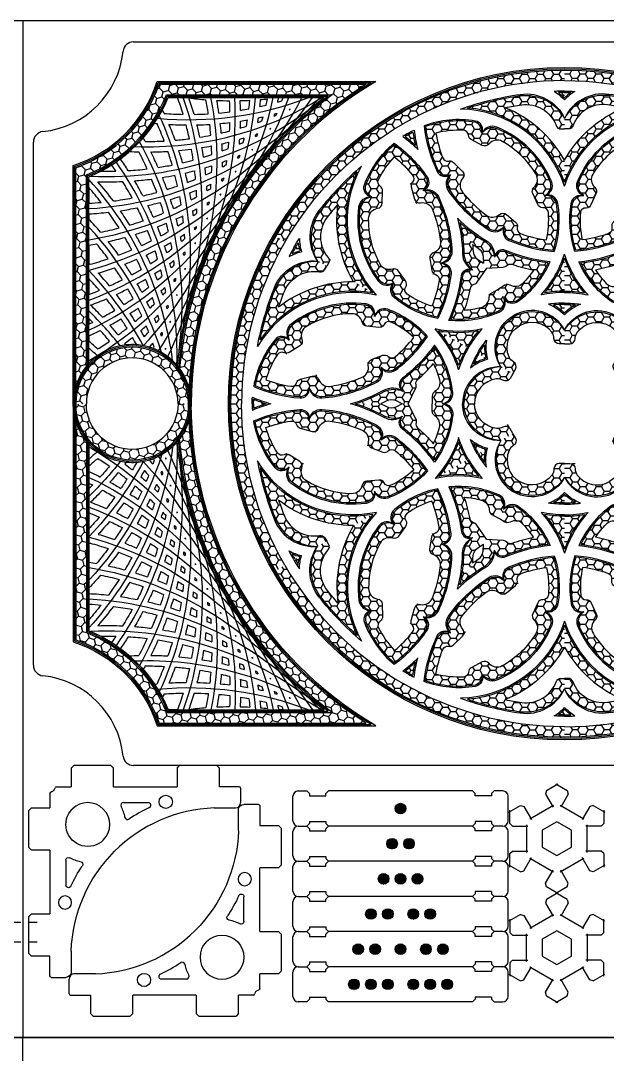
# Model space of a CAD drawing. Header units: inches. Extents: x -248 to 125, y -31 to 166.
# Drawn here: x 101.05 to 107.98, y 43.48 to 55.68 of the extents above; entities that cross this region are included whole.
import ezdxf

# ---------------------------------------------------------------- set-up
doc = ezdxf.new("R2010")
doc.units = ezdxf.units.IN
doc.header["$MEASUREMENT"] = 0
doc.linetypes.add('ACAD_ISO04W100', pattern=[30, 24, -3, 0, -3])
doc.layers.get('Defpoints').update_dxf_attribs({"color": 30})
doc.layers.add('CUT', color=1, linetype='Continuous')
doc.layers.add('ETCH', color=5, linetype='Continuous')
pattern_1 = [(0, (7.61312, -24.82188), (0.09375, 0.05412659), [0.0625, -0.125]), (120, (7.61312, -24.82188), (-0.09375, 0.05412659), [0.0625, -0.125]), (60, (7.61312, -24.82188), (2e-17, 0.10825318), [-0.125, 0.0625])]

# ---------------------------------------------------------------- blocks, each defined once
blk = doc.blocks.new('RoseWindow_Segment2')
h = blk.add_hatch()
h.set_pattern_fill('HONEY', color=256, scale=0.5)
h.paths.add_polyline_path([(0, 3.938, 0.131652), (-1.969, 3.41), (-1.906, 3.302, -0.131652), (0, 3.813)])
h = blk.add_hatch()
h.set_pattern_fill('HONEY', color=5, scale=0.5)
h.set_pattern_definition(pattern_1)
h.paths.add_polyline_path([(0, 3.672, 0.004997), (-0.073, 3.671, -0.037815), (0, 3.608)])
h = blk.add_hatch()
h.set_pattern_fill('HONEY', color=256, scale=0.5)
h.paths.add_polyline_path([(-0.7, 3.493, -0.013776), (-0.506, 3.526, -0.388017), (-0.088, 3.242), (0, 3.242), (0, 3.367, 0.304021), (-0.522, 3.635, 0.043611), (-1.144, 3.489, -0.294741), (0, 2.614), (0, 2.875, 0.166909)])
h = blk.add_hatch()
h.set_pattern_fill('HONEY', color=256, scale=0.5)
h.paths.add_polyline_path([(-1.057, 3.321, 0.127072), (-1.641, 3.27, 0.082841), (-1.49, 2.748, 0.384462), (-1.345, 2.704, 0.310786), (-1.36, 2.522, 0.10182), (-0.879, 2.061, 0.331316), (-0.71, 2.09, 0.361786), (-0.651, 1.942, 0.081475), (-0.132, 1.813, 0.118788), (-0.095, 2.361, 0.356111), (-0.229, 2.458, 0.356111), (-0.166, 2.611, 0.200367), (-0.805, 3.249, 0.326433), (-0.975, 3.191, 0.387869)])
h.paths.add_polyline_path([(-1.14, 3.138), (-0.919, 3.02), (-0.906, 3.044, -0.41857), (-0.735, 3.095, -0.132946), (-0.337, 2.708, -0.445822), (-0.392, 2.531), (-0.398, 2.528), (-0.294, 2.301), (-0.28, 2.307, -0.519094), (-0.191, 2.256, -0.076736), (-0.213, 1.932, -0.051117), (-0.519, 2.007, -0.521796), (-0.546, 2.106), (-0.541, 2.112), (-0.733, 2.272), (-0.755, 2.246, -0.398993), (-0.926, 2.226, -0.06358), (-1.206, 2.498, -0.381687), (-1.197, 2.665), (-1.163, 2.699), (-1.34, 2.876, -0.511364), (-1.438, 2.901, -0.04923), (-1.519, 3.193, -0.077516), (-1.193, 3.226, -0.527973)], flags=16)
h = blk.add_hatch()
h.set_pattern_fill('HONEY', color=256, scale=0.5)
h.paths.add_polyline_path([(-1.79, 3.205, 0.011181), (-1.836, 3.18), (-1.761, 3.05, -0.021815)])
h = blk.add_hatch()
h.set_pattern_fill('HONEY', color=256, scale=0.5)
h.set_pattern_definition(pattern_1)
h.paths.add_polyline_path([(-0.703, 1.794, 0.403243), (-0.827, 1.73, 0.213172), (-0.935, 1.912, -0.052235), (-1.235, 2.139), (-1.085, 1.879, 0.010007), (-1.02, 1.836, -0.240281), (-0.962, 1.739), (-0.957, 1.657), (-0.923, 1.599), (-0.695, 1.614, -0.375257), (-0.619, 1.645, 0.034304), (-0.365, 1.577, -0.047832), (-0.493, 1.42, -0.412719), (-0.669, 1.418), (-0.781, 1.353), (-0.719, 1.245, 0.356111), (-0.555, 1.221, 0.123734), (-0.192, 1.662, -0.073431)])
h = blk.add_hatch()
h.set_pattern_fill('HONEY', color=256, scale=0.5)
h.paths.add_polyline_path([(0, 1.716, -0.089688), (-0.236, 1.307, -0.044754), (0, 1.328)])
h = blk.add_hatch()
h.set_pattern_fill('HONEY', color=256, scale=0.5)
h.paths.add_polyline_path([(0, 1.172, 0.028067), (-0.131, 1.165, -0.072161), (0, 1.072)])
h = blk.add_hatch()
h.set_pattern_fill('HONEY', color=256, scale=0.5)
h.paths.add_polyline_path([(-0.594, 1.028), (-0.531, 0.92, -0.378352), (-0.15, 0.843, -0.163322), (-0.125, 0.768), (-0.125, 0.706), (0, 0.706), (0, 0.868, 0.39948)])
for points in [[(0, 3.688, 0.008295), (-0.122, 3.685, -0.063398), (0, 3.586)], [(0, 3.672, 0.004997), (-0.073, 3.671, -0.037815), (0, 3.608, -0.037815)], [(0, 2.565, 0.321279), (-1.227, 3.477, -0.049192), (-0.524, 3.65, -0.330437), (0, 3.367)], [(0, 2.614, 0.294741), (-1.144, 3.489, -0.043611), (-0.522, 3.635, -0.304021), (0, 3.367)], [(-0.975, 3.191, 0.485345), (-1.054, 3.336, 0.129731), (-1.658, 3.28, 0.084713), (-1.504, 2.741, 0.482815), (-1.345, 2.704)], [(-0.975, 3.191, 0.387869), (-1.057, 3.321, 0.127072), (-1.641, 3.27, 0.082841), (-1.49, 2.748, 0.384462), (-1.345, 2.704, 0.482815)], [(-1.844, 3.193, -0.015837), (-1.777, 3.229, 0.03242), (-1.733, 3.001)], [(-1.836, 3.18, -0.011181), (-1.79, 3.205, 0.021815), (-1.761, 3.05, 0.021815)], [(-0.229, 2.458, 0.44711), (-0.152, 2.617, 0.200367), (-0.799, 3.264, 0.410572), (-0.975, 3.191)], [(-0.229, 2.458, 0.356111), (-0.166, 2.611, 0.200367), (-0.805, 3.249, 0.326433), (-0.975, 3.191, 0.410572)], [(-1.345, 2.704, 0.393664), (-1.373, 2.513, 0.10182), (-0.888, 2.048, 0.41894), (-0.71, 2.09)], [(-1.345, 2.704, 0.310786), (-1.36, 2.522, 0.10182), (-0.879, 2.061, 0.331316), (-0.71, 2.09, 0.41894)], [(-0.71, 2.09, 0.45582), (-0.657, 1.927, 0.083347), (-0.121, 1.797, 0.121441), (-0.079, 2.364, 0.44711), (-0.229, 2.458)], [(-0.71, 2.09, 0.361786), (-0.651, 1.942, 0.081475), (-0.132, 1.813, 0.118788), (-0.095, 2.361, 0.356111), (-0.229, 2.458, 0.44711)], [(-1.264, 2.188, 0.059805), (-0.927, 1.926, -0.285347), (-0.827, 1.73)], [(-1.235, 2.139, 0.052235), (-0.935, 1.912, -0.213172), (-0.827, 1.73)], [(-0.719, 1.245, 0.44711), (-0.546, 1.209, 0.128464), (-0.168, 1.675, -0.076499), (-0.697, 1.808, 0.509774), (-0.827, 1.73)], [(-0.719, 1.245, 0.356111), (-0.555, 1.221, 0.123734), (-0.192, 1.662, -0.073431), (-0.703, 1.794, 0.403243), (-0.827, 1.73, 0.509774)], [(0, 1.312, 0.053489), (-0.278, 1.283, 0.107286), (0, 1.765)], [(0, 1.328, 0.044754), (-0.236, 1.307, 0.089688), (0, 1.716, 0.089688)], [(0, 1.187, 0.039682), (-0.188, 1.173, -0.104136), (0, 1.05)], [(0, 1.172, 0.028067), (-0.131, 1.165, -0.072161), (0, 1.072, -0.072161)]]:
    blk.add_lwpolyline(points, format="xyb")
for centre, radius, start, end in [((0, 0), 3.813, 90, 120), ((-0.384, 0.666), 0.434, 27.6977, 120), ((-0.381, 0.636), 0.446, 31.3057, 118.4086)]:
    blk.add_arc(centre, radius, start, end)
at = {"layer": 'CUT'}
for points in [[(0, 2.875, 0.166909), (-0.7, 3.493, -0.013776), (-0.506, 3.526, -0.355365), (-0.1, 3.283, 0.315695), (-0.042, 3.242), (0, 3.242)], [(-1.085, 1.879, 0.010007), (-1.02, 1.836, -0.240281), (-0.962, 1.739), (-0.957, 1.657)], [(-0.923, 1.599), (-0.723, 1.612, 0.181639), (-0.683, 1.63, -0.285832), (-0.619, 1.645, 0.034304), (-0.365, 1.577, -0.047832), (-0.493, 1.42, -0.337069), (-0.642, 1.398, 0.26348), (-0.704, 1.398), (-0.781, 1.353)], [(0, 0.706), (-0.063, 0.706, -0.412101), (-0.125, 0.769, 0.16147), (-0.15, 0.843, 0.378352), (-0.531, 0.92)]]:
    blk.add_lwpolyline(points, format="xyb", dxfattribs=at)
blk.add_lwpolyline([(-0.316, 2.349), (-0.375, 2.479, -0.327715), (-0.361, 2.551, 0.357523), (-0.337, 2.708, 0.132946), (-0.735, 3.095, 0.364385), (-0.893, 3.064, -0.360185), (-0.971, 3.048), (-1.101, 3.117, -0.257799), (-1.134, 3.168, 0.378291), (-1.193, 3.226, 0.077516), (-1.519, 3.193, 0.04923), (-1.438, 2.901, 0.366846), (-1.367, 2.863, -0.253118), (-1.31, 2.846), (-1.206, 2.742, -0.391925), (-1.203, 2.658, 0.359878), (-1.206, 2.498, 0.06358), (-0.926, 2.226, 0.355692), (-0.768, 2.232, -0.370475), (-0.687, 2.233), (-0.579, 2.144, -0.286021), (-0.558, 2.081, 0.384205), (-0.519, 2.007, 0.051117), (-0.213, 1.932, 0.076736), (-0.191, 2.256, 0.402153), (-0.256, 2.313, -0.305236)], format="xyb", close=True, dxfattribs=at)
blk = doc.blocks.new('Screen_SideRework')
h = blk.add_hatch()
h.set_pattern_fill('HONEY', color=256, scale=0.5, angle=15)
h.set_pattern_definition([(15, (-23.708393, 19.61199), (0.076546554, 0.076546554), [0.0625, -0.125]), (135, (-23.708393, 19.61199), (-0.10456454, 0.02801798), [0.0625, -0.125]), (75, (-23.708393, 19.61199), (-0.02801798, 0.10456454), [-0.125, 0.0625])])
h.paths.add_polyline_path([(2.763, 3.77), (0.317, 3.77, -0.234253), (-0.666, 2.787), (-0.666, 0.206, -0.095804), (-0.541, 0.44), (-0.541, 2.7, 0.206138), (0.404, 3.645), (2.36, 3.645, 0.211645), (0.56, 0.416, -0.089906), (0.67, 0.192, -0.247846)])
h = blk.add_hatch()
h.set_pattern_fill('HONEY', color=256, scale=0.5, angle=15)
h.paths.add_polyline_path([(0.541, 0), (0.666, 0, 1), (-0.666, 0), (-0.541, 0, -1)])
for points in [[(-0.697, 0), (-0.697, 2.81, 0.241965), (0.294, 3.801), (2.875, 3.801, 0.266175), (0.697, 0, 1)], [(-0.682, 0), (-0.682, 2.798, 0.238072), (0.305, 3.786), (2.819, 3.786, 0.262732), (0.682, 0, 1)], [(-0.666, 0), (-0.666, 2.787, 0.234253), (0.317, 3.77), (2.763, 3.77, 0.259389), (0.666, 0, 1)]]:
    blk.add_lwpolyline(points, format="xyb", close=True)
for points in [[(-0.541, 0.389), (-0.541, 2.7, 0.206138), (0.404, 3.645), (2.36, 3.645, 0.214434), (0.556, 0.367, 0.214434)], [(-0.526, 0.409), (-0.526, 2.689, 0.202897), (0.414, 3.629), (2.313, 3.629, 0.21069), (0.542, 0.387, 0.21069)], [(-0.51, 0.429), (-0.51, 2.679, 0.199711), (0.425, 3.614), (2.268, 3.614, 0.207093), (0.528, 0.406, 0.207093)]]:
    blk.add_lwpolyline(points, format="xyb")
at = {"layer": 'CUT'}
blk.add_arc((0, 0), 0.541, 0, 180, dxfattribs=at)
blk = doc.blocks.new('Rework_Cutouts')
for p, q in [((0.535, 3.614), (0.425, 3.614)), ((1.782, 3.614), (1.736, 3.614)), ((-0.51, 2.55), (-0.51, 2.366)), ((-0.51, 2.24), (-0.51, 2.175)), ((-0.51, 1.872), (-0.51, 1.657)), ((-0.51, 1.477), (-0.51, 1.29)), ((-0.51, 1.005), (-0.51, 0.939)), ((-0.51, 0.801), (-0.51, 0.737))]:
    blk.add_line(p, q)
for centre, radius, start, end in [((-1.166, 4.27), 1.721, 332.2157, 337.588), ((-3.111, 2.302), 3.875, 16.6951, 19.7912), ((-3.111, 2.302), 4, 16.1561, 19.0502), ((1.179, 7.575), 4, 262.6889, 265.583), ((-2.935, 2.857), 3.875, 8.3694, 10.8543), ((1.179, 7.575), 4, 267.4293, 269.5842), ((-2.935, 2.857), 4, 8.2419, 10.3968), ((-2.721, 3.399), 3.875, 0.6737, 2.6035), ((1.179, 7.575), 4, 271.3759, 273.0066), ((-2.721, 3.399), 4, 0.9065, 2.5371), ((-2.471, 3.925), 3.875, 353.397, 354.8972), ((-2.471, 3.925), 4, 353.9809, 355.1812), ((1.179, 7.575), 4, 274.8188, 276.0191), ((-2.186, 4.433), 3.875, 346.417, 347.5428), ((-2.186, 4.433), 4, 347.3733, 348.1729), ((0.671, 7.289), 3.875, 285.6711, 286.4324), ((1.179, 7.575), 4, 277.914, 278.0053), ((-1.866, 4.92), 3.875, 339.6545, 340.303), ((-3.249, 1.736), 4, 24.9884, 25.6568), ((0.671, 7.289), 3.875, 265.6407, 268.9571), ((0.671, 7.289), 3.875, 270.8848, 273.3697), ((0.671, 7.289), 3.875, 275.2226, 277.1524), ((0.671, 7.289), 3.875, 279.0158, 280.516), ((0.671, 7.289), 3.875, 282.4572, 283.583), ((-2.186, 4.433), 4, 344.9505, 345.3296), ((0.671, 7.289), 4, 284.6704, 285.0495), ((-1.866, 4.92), 3.875, 336.9673, 337.3327), ((-1.514, 5.384), 3.875, 330.3718, 330.4882), ((0.671, 7.289), 4, 287.2065, 287.326), ((0.184, 6.97), 3.875, 295.5987, 295.7152), ((-1.866, 4.92), 4, 338.7609, 338.8805), ((-1.166, 4.27), 1.721, 318.8546, 326.108), ((0.671, 7.289), 4, 264.1383, 264.5768), ((-3.249, 1.736), 3.875, 20.6081, 23.9245), ((0.671, 7.289), 4, 266.6019, 269.496), ((-3.249, 1.736), 4, 20.0692, 22.9633), ((0.671, 7.289), 4, 271.3424, 273.4972), ((-2.935, 2.857), 3.875, 4.5867, 6.5165), ((0.671, 7.289), 4, 275.289, 276.9196), ((-2.935, 2.857), 4, 4.8195, 6.4501), ((-2.721, 3.399), 3.875, 357.3101, 358.8103), ((-2.721, 3.399), 4, 357.894, 359.0942), ((0.671, 7.289), 4, 278.7319, 279.9321), ((-2.471, 3.925), 3.875, 350.3301, 351.4558), ((-2.471, 3.925), 4, 351.2863, 352.086), ((0.184, 6.97), 3.875, 289.5841, 290.3455), ((0.671, 7.289), 4, 281.8271, 282.6267), ((-2.186, 4.433), 3.875, 343.5676, 344.3289), ((0.184, 6.97), 3.875, 292.6673, 293.0327), ((-3.111, 2.302), 3.875, 12.2824, 14.7673), ((-3.111, 2.302), 4, 12.1549, 14.3098), ((0.184, 6.97), 3.875, 282.9289, 284.429), ((0.184, 6.97), 3.875, 286.3703, 287.496), ((-2.471, 3.925), 4, 348.8635, 349.2427), ((0.184, 6.97), 4, 288.5834, 288.9625), ((-2.186, 4.433), 3.875, 340.8803, 341.2457), ((-1.866, 4.92), 3.875, 334.2848, 334.4013), ((0.184, 6.97), 4, 291.1195, 291.2391), ((-0.28, 6.618), 3.875, 299.5118, 299.6282), ((-2.186, 4.433), 4, 342.674, 342.7935), ((-3.348, 1.162), 4, 28.9015, 29.6004), ((0.184, 6.97), 3.875, 269.5538, 272.8701), ((0.184, 6.97), 3.875, 274.7979, 277.2828), ((0.184, 6.97), 3.875, 279.1356, 281.0655), ((0.184, 6.97), 4, 282.6449, 283.8451), ((-2.935, 2.857), 4, 1.807, 3.0073), ((-2.721, 3.399), 3.875, 354.2431, 355.3689), ((-2.721, 3.399), 4, 355.1994, 355.999), ((-0.28, 6.618), 3.875, 293.4972, 294.2585), ((0.184, 6.97), 4, 285.7401, 286.5398), ((-2.471, 3.925), 3.875, 347.4806, 348.2419), ((-0.28, 6.618), 3.875, 296.5804, 296.9458), ((-1.166, 4.27), 1.721, 306.6219, 311.2346), ((0.184, 6.97), 4, 266.9096, 268.4898), ((-3.348, 1.162), 3.875, 24.5212, 27.8375), ((0.184, 6.97), 4, 270.515, 273.4091), ((-3.348, 1.162), 4, 23.9822, 26.8763), ((-3.249, 1.736), 3.875, 16.1955, 18.6804), ((0.184, 6.97), 4, 275.2554, 277.4103), ((-3.249, 1.736), 4, 16.068, 18.2229), ((-3.111, 2.302), 3.875, 8.4998, 10.4296), ((0.184, 6.97), 4, 279.202, 280.8327), ((-3.111, 2.302), 4, 8.7326, 10.3632), ((-0.28, 6.618), 3.875, 286.8419, 288.3421), ((-2.935, 2.857), 3.875, 1.2231, 2.7233), ((-0.28, 6.618), 3.875, 290.2833, 291.409), ((-0.28, 6.618), 4, 292.4965, 292.8756), ((-2.471, 3.925), 3.875, 344.7934, 345.1588), ((-2.186, 4.433), 3.875, 338.1979, 338.3143), ((-0.28, 6.618), 4, 295.0326, 295.1521), ((-0.719, 6.235), 3.875, 303.4248, 303.5413), ((-2.471, 3.925), 4, 346.587, 346.7066), ((-1.166, 4.27), 1.721, 297.5433, 302.4598), ((-3.408, 0.582), 3.875, 33.9062, 35.2325), ((-3.408, 0.582), 4, 32.8145, 35.2109), ((-0.28, 6.618), 3.875, 278.7109, 281.1958), ((-0.28, 6.618), 3.875, 283.0487, 284.9785), ((-0.28, 6.618), 4, 286.5579, 287.7582), ((-2.935, 2.857), 3.875, 358.1562, 359.2819), ((-0.28, 6.618), 4, 289.6531, 290.4528), ((-2.935, 2.857), 4, 359.1124, 359.9121), ((-0.719, 6.235), 3.875, 297.4102, 298.1716), ((-2.721, 3.399), 3.875, 351.3936, 352.155), ((-2.721, 3.399), 4, 352.7766, 353.1557), ((-0.719, 6.235), 3.875, 300.4934, 300.8588), ((-0.28, 6.618), 3.875, 268.6678, 271.3112), ((-0.28, 6.618), 3.875, 273.4668, 276.7832), ((-0.28, 6.618), 4, 279.1685, 281.3233), ((-3.249, 1.736), 3.875, 12.4128, 14.3426), ((-0.28, 6.618), 4, 283.1151, 284.7457), ((-3.249, 1.736), 4, 12.6456, 14.2762), ((-3.111, 2.302), 3.875, 5.1362, 6.6363), ((-3.111, 2.302), 4, 5.7201, 6.9203), ((-0.719, 6.235), 3.875, 294.1963, 295.3221), ((-2.471, 3.925), 3.875, 342.1109, 342.2274), ((-0.719, 6.235), 4, 298.9456, 299.0652), ((-1.131, 5.823), 3.875, 307.3378, 307.4543), ((-2.721, 3.399), 4, 350.5001, 350.6196), ((-0.28, 6.618), 4, 268.216, 272.4029), ((-3.428, 0), 4, 36.7276, 40.9145), ((-3.408, 0.582), 3.875, 28.4342, 31.7506), ((-0.28, 6.618), 4, 274.428, 277.3221), ((-3.408, 0.582), 4, 27.8953, 30.7894), ((-3.348, 1.162), 3.875, 20.1085, 22.5934), ((-3.348, 1.162), 4, 19.981, 22.1359), ((-0.719, 6.235), 3.875, 286.9617, 288.8916), ((-0.719, 6.235), 3.875, 290.755, 292.2551), ((-0.719, 6.235), 4, 293.5662, 294.3659), ((-3.111, 2.302), 4, 3.0254, 3.8251), ((-2.935, 2.857), 3.875, 355.3067, 356.068), ((-2.935, 2.857), 4, 356.6896, 357.0688), ((-1.131, 5.823), 3.875, 304.4064, 304.7719), ((-0.719, 6.235), 4, 296.4095, 296.7886), ((-2.721, 3.399), 3.875, 348.7064, 349.0718), ((-3.428, 0), 3.875, 37.8192, 41.1575), ((-0.719, 6.235), 3.875, 282.624, 285.1089), ((-0.719, 6.235), 4, 287.0281, 288.6587), ((-3.249, 1.736), 3.875, 9.0492, 10.5494), ((-0.719, 6.235), 4, 290.471, 291.6712), ((-3.249, 1.736), 4, 9.6331, 10.8334), ((-1.131, 5.823), 3.875, 298.1094, 299.2351), ((-3.111, 2.302), 3.875, 2.0692, 3.195), ((-1.131, 5.823), 3.875, 301.3233, 302.0846), ((-2.721, 3.399), 3.875, 346.024, 346.1404), ((-1.131, 5.823), 4, 302.8586, 302.9782), ((-1.514, 5.384), 3.875, 311.2509, 311.3673), ((-2.935, 2.857), 4, 354.4131, 354.5327), ((-0.719, 6.235), 3.875, 273.0959, 275.2243), ((-0.719, 6.235), 3.875, 277.3799, 280.6962), ((-0.719, 6.235), 4, 283.0815, 285.2364), ((-3.408, 0.582), 4, 23.8941, 26.0489), ((-3.348, 1.162), 3.875, 16.3258, 18.2557), ((-3.348, 1.162), 4, 16.5587, 18.1893), ((-1.131, 5.823), 3.875, 294.668, 296.1682), ((-1.131, 5.823), 4, 300.3225, 300.7017), ((-3.111, 2.302), 4, 0.6027, 0.9818), ((-1.514, 5.384), 3.875, 308.3195, 308.6849), ((-2.935, 2.857), 3.875, 352.6194, 352.9849), ((-0.719, 6.235), 4, 272.9991, 276.3159), ((-3.428, 0), 3.875, 32.3473, 35.6636), ((-0.719, 6.235), 4, 278.3411, 281.2352), ((-3.428, 0), 4, 31.8083, 34.7024), ((-3.408, 0.582), 3.875, 24.0216, 26.5065), ((-1.131, 5.823), 3.875, 290.8748, 292.8046), ((-1.131, 5.823), 4, 294.384, 295.5843), ((-3.249, 1.736), 3.875, 5.9823, 7.108), ((-1.131, 5.823), 4, 297.4792, 298.2789), ((-3.249, 1.736), 4, 6.9385, 7.7382), ((-1.514, 5.384), 3.875, 305.2363, 305.9977), ((-3.111, 2.302), 3.875, 359.2197, 359.9811), ((-3.408, -0.582), 4, 40.6406, 43.5808), ((-1.131, 5.823), 3.875, 286.537, 289.0219), ((-1.131, 5.823), 4, 290.9412, 292.5718), ((-3.408, 0.582), 4, 20.4717, 22.1023), ((-3.348, 1.162), 3.875, 12.9623, 14.4624), ((-3.348, 1.162), 4, 13.5462, 14.7464), ((-1.514, 5.384), 3.875, 302.0224, 303.1482), ((-1.514, 5.384), 4, 304.2356, 304.6147), ((-3.249, 1.736), 4, 4.5157, 4.8949), ((-3.111, 2.302), 3.875, 356.5325, 356.8979), ((-2.935, 2.857), 3.875, 349.937, 350.0535), ((-1.514, 5.384), 4, 306.7717, 306.8912), ((-1.866, 4.92), 3.875, 315.1639, 315.2804), ((-3.111, 2.302), 4, 358.3261, 358.4457), ((-1.131, 5.823), 3.875, 281.2929, 284.6093), ((-1.131, 5.823), 4, 282.2541, 285.1482), ((-3.428, 0), 3.875, 27.9346, 30.4195), ((-1.131, 5.823), 4, 286.9945, 289.1494), ((-3.428, 0), 4, 27.8071, 29.962), ((-3.408, 0.582), 3.875, 20.2389, 22.1687), ((-1.514, 5.384), 3.875, 298.581, 300.0812), ((-1.514, 5.384), 4, 301.3923, 302.1919), ((-3.348, 1.162), 4, 10.8515, 11.6512), ((-3.249, 1.736), 3.875, 3.1328, 3.8941), ((-1.866, 4.92), 3.875, 312.2325, 312.5979), ((-1.131, 5.823), 4, 278.9341, 280.229), ((-3.408, -0.582), 3.875, 36.2603, 39.5766), ((-3.408, -0.582), 4, 35.7214, 38.6154), ((-1.514, 5.384), 3.875, 294.7878, 296.7176), ((-1.514, 5.384), 4, 298.2971, 299.4973), ((-3.408, 0.582), 4, 17.4592, 18.6594), ((-3.348, 1.162), 3.875, 9.8953, 11.021), ((-1.866, 4.92), 3.875, 309.1494, 309.9107), ((-2.186, 4.433), 3.875, 319.077, 319.1934), ((-3.111, 2.302), 3.875, 353.8501, 353.9665), ((-1.866, 4.92), 4, 310.6847, 310.8043), ((-3.249, 1.736), 4, 2.2392, 2.3587), ((-1.514, 5.384), 3.875, 285.206, 288.5223), ((-1.514, 5.384), 3.875, 290.4501, 292.935), ((-1.514, 5.384), 4, 294.8542, 296.4848), ((-3.428, 0), 4, 24.3847, 26.0154), ((-3.408, 0.582), 3.875, 16.8753, 18.3755), ((-1.866, 4.92), 3.875, 305.9355, 307.0612), ((-1.866, 4.92), 4, 308.1486, 308.5278), ((-3.348, 1.162), 4, 8.4288, 8.8079), ((-2.186, 4.433), 3.875, 316.1456, 316.511), ((-3.249, 1.736), 3.875, 0.4455, 0.811), ((-3.348, -1.162), 4, 44.5537, 44.8049), ((-1.514, 5.384), 4, 286.1672, 289.0612), ((-3.408, -0.582), 3.875, 31.8477, 34.3326), ((-1.514, 5.384), 4, 290.9076, 293.0625), ((-3.408, -0.582), 4, 31.7202, 33.875), ((-3.428, 0), 3.875, 24.1519, 26.0817), ((-1.866, 4.92), 3.875, 302.4941, 303.9943), ((-1.866, 4.92), 4, 305.3053, 306.105), ((-3.408, 0.582), 4, 14.7646, 15.5642), ((-2.186, 4.433), 3.875, 313.0624, 313.8237), ((-3.348, 1.162), 3.875, 7.0458, 7.8072), ((-2.471, 3.925), 3.875, 322.99, 323.1065), ((-3.249, 1.736), 3.875, 357.7631, 357.8795), ((-2.186, 4.433), 4, 314.5978, 314.7173), ((-3.348, 1.162), 4, 6.1522, 6.2718), ((-3.348, -1.162), 3.875, 40.1733, 42.9123), ((-3.348, -1.162), 4, 39.6344, 42.5285), ((-1.866, 4.92), 3.875, 298.7009, 300.6307), ((-1.866, 4.92), 4, 298.7673, 300.3979), ((-3.428, 0), 3.875, 20.7884, 22.2885), ((-1.866, 4.92), 4, 302.2101, 303.4104), ((-3.428, 0), 4, 21.3723, 22.5725), ((-2.186, 4.433), 3.875, 309.8485, 310.9743), ((-3.408, 0.582), 3.875, 13.8084, 14.9341), ((-2.186, 4.433), 4, 312.0617, 312.4408), ((-3.348, 1.162), 3.875, 4.3586, 4.724), ((-1.866, 4.92), 3.875, 294.3631, 296.848), ((-1.866, 4.92), 4, 294.8206, 296.9755), ((-3.408, -0.582), 3.875, 28.065, 29.9948), ((-3.408, -0.582), 4, 28.2978, 29.9284), ((-2.186, 4.433), 3.875, 306.4071, 307.9073), ((-2.186, 4.433), 4, 309.2184, 310.018), ((-3.408, 0.582), 3.875, 10.9589, 11.7202), ((-3.408, 0.582), 4, 12.3418, 12.7209), ((-2.471, 3.925), 3.875, 320.0586, 320.424), ((-1.866, 4.92), 3.875, 290.4838, 292.4353), ((-1.866, 4.92), 4, 290.0802, 292.9743), ((-3.348, -1.162), 3.875, 35.7607, 38.2456), ((-3.348, -1.162), 4, 35.6332, 37.7881), ((-2.186, 4.433), 3.875, 302.6139, 304.5437), ((-2.186, 4.433), 4, 306.1232, 307.3234), ((-3.428, 0), 3.875, 17.7214, 18.8471), ((-3.428, 0), 4, 18.6776, 19.4773), ((-2.471, 3.925), 3.875, 316.9754, 317.7368), ((-2.721, 3.399), 3.875, 326.9031, 327.0195), ((-3.348, 1.162), 3.875, 1.6761, 1.7926), ((-2.471, 3.925), 4, 318.5108, 318.6304), ((-3.408, 0.582), 4, 10.0653, 10.1848), ((-3.249, -1.736), 4, 43.5474, 46.4415), ((-2.186, 4.433), 3.875, 298.2761, 300.761), ((-2.186, 4.433), 4, 302.6803, 304.3109), ((-3.408, -0.582), 3.875, 24.7014, 26.2016), ((-3.408, -0.582), 4, 25.2853, 26.4855), ((-2.471, 3.925), 3.875, 313.7616, 314.8873), ((-2.471, 3.925), 4, 315.9747, 316.3539), ((-3.428, 0), 4, 16.2548, 16.634), ((-2.721, 3.399), 3.875, 323.9717, 324.3371), ((-3.408, 0.582), 3.875, 8.2716, 8.637), ((-3.249, -1.736), 3.875, 44.0864, 45.0204), ((-2.186, 4.433), 4, 298.7337, 300.8885), ((-3.348, -1.162), 3.875, 31.978, 33.9078), ((-3.348, -1.162), 4, 32.2108, 33.8414), ((-2.471, 3.925), 3.875, 310.3202, 311.8203), ((-2.471, 3.925), 4, 313.1314, 313.9311), ((-3.408, -0.582), 4, 22.5907, 23.3903), ((-2.721, 3.399), 3.875, 320.8885, 321.6498), ((-3.428, 0), 3.875, 14.8719, 15.6333), ((-2.186, 4.433), 3.875, 295.6194, 296.3484), ((-2.186, 4.433), 4, 294.7638, 296.8873), ((-3.249, -1.736), 3.875, 39.6737, 42.1586), ((-3.249, -1.736), 4, 39.5462, 41.7011), ((-2.471, 3.925), 3.875, 306.527, 308.4568), ((-2.471, 3.925), 4, 310.0362, 311.2364), ((-3.348, -1.162), 4, 29.1983, 30.3986), ((-3.408, -0.582), 3.875, 21.6344, 22.7602), ((-2.935, 2.857), 3.875, 330.8161, 330.9326), ((-3.408, 0.582), 3.875, 5.5892, 5.7056), ((-2.721, 3.399), 4, 322.4239, 322.5434), ((-3.428, 0), 4, 13.9783, 14.0979), ((-3.111, -2.302), 4, 47.4605, 49.4369), ((-2.471, 3.925), 3.875, 302.1892, 304.6741), ((-2.471, 3.925), 4, 306.5933, 308.224), ((-3.348, -1.162), 3.875, 28.6376, 30.1146), ((-2.721, 3.399), 3.875, 317.6746, 318.8003), ((-2.721, 3.399), 4, 319.8878, 320.2669), ((-3.408, -0.582), 4, 20.1679, 20.547), ((-2.935, 2.857), 3.875, 327.8847, 328.2501), ((-3.428, 0), 3.875, 12.1847, 12.5501), ((-3.249, -1.736), 4, 37.4011, 37.7545), ((0, 0), 0.697, 85.6481, 95.8795), ((-2.721, 3.399), 4, 317.0444, 317.8441), ((-3.348, -1.162), 4, 27.1718, 27.3034), ((0, 0), 0.697, 68.9261, 72.4326), ((-3.408, -0.582), 3.875, 18.785, 19.5463), ((-2.935, 2.857), 3.875, 325.2976, 325.5629), ((-3.111, 2.302), 3.875, 334.7291, 334.8456), ((-3.428, 0), 3.875, 9.5022, 9.6187), ((-2.935, 2.857), 4, 326.3369, 326.4565), ((-3.408, -0.582), 4, 17.8914, 18.0109)]:
    blk.add_arc(centre, radius, start, end)
blk = doc.blocks.new('Rework_Etch')
for centre, start, end in [((-0.719, 6.235), 273.0468, 318.2639), ((-1.131, 5.823), 279.0771, 325.869), ((-1.514, 5.384), 284.7732, 333.2833), ((-1.866, 4.92), 290.1444, 340.6282), ((-2.186, 4.433), 295.1841, 347.9956), ((-2.471, 3.925), 299.8702, 355.4672), ((-0.28, 6.618), 266.9071, 310.2768), ((0.184, 6.97), 267.8012, 301.5347), ((-2.721, 3.399), 316.4298, 3.1285), ((0.671, 7.289), 264.5999, 291.0186), ((-2.935, 2.857), 325.4745, 11.0815), ((-3.111, 2.302), 333.7081, 19.4642), ((-3.249, 1.736), 348.2609, 25.0107), ((-3.348, 1.162), 352.1739, 29.3019), ((-3.408, 0.582), 358.1623, 35.205), ((-3.428, 0), 7.4263, 42.1874), ((-3.408, -0.582), 17.5531, 42.6166), ((-3.348, -1.162), 27.9758, 43.8818), ((-3.249, -1.736), 37.8979, 45.9222), ((-3.111, -2.302), 46.6981, 48.6539)]:
    blk.add_arc(centre, 3.938, start, end)
blk = doc.blocks.new('CornerBrace')
for p, q in [((0.25, 0.219), (0.281, 0.25)), ((0.719, 0.25), (0.281, 0.25)), ((0.719, 0.25), (0.75, 0.219)), ((1.5, 0.219), (1.531, 0.25)), ((1.969, 0.25), (1.531, 0.25)), ((1.969, 0.25), (2, 0.219)), ((0.25, 0.219), (0.25, 0)), ((0.75, 0), (0.75, 0.219)), ((1.5, 0.219), (1.5, 0)), ((2, 0), (2, 0.219)), ((0.077, 0), (0.25, 0)), ((0.75, 0), (1.5, 0)), ((2.234, 0), (2, 0)), ((2.25, -0.016), (2.25, -0.189)), ((0.867, -0.188), (1.161, -0.188)), ((1.94, -0.251), (2.19, -0.251))]:
    blk.add_line(p, q)
blk.add_circle((1.367, -0.178), 0.0781)
for centre, radius, start, end in [((0.077, -0.016), 0.0156, 90, 168.463), ((2.234, -0.016), 0.0156, 0, 90), ((0, 0), 0.0625, 315, 348.463), ((0.447, -0.447), 0.259, 315, 135), ((0.867, -0.219), 0.0312, 90, 208.4852), ((0.447, -0.447), 0.447, 10.8768, 28.4852), ((1.161, -0.219), 0.0312, 295.2088, 90), ((2.188, -0.189), 0.0625, 271.9761, 0), ((2, -2), 1.75, 91.9761, 135), ((0.916, -0.357), 0.0312, 190.8768, 303.4062), ((2, -2), 1.938, 115.2088, 123.4062)]:
    blk.add_arc(centre, radius, start, end)
blk = doc.blocks.new('CornerBrace_Full')
at = {"color": 0, "xscale": -1}
blk.add_blockref('CornerBrace', (0, 0), dxfattribs=at)
at = {"color": 0, "rotation": 270}
blk.add_blockref('CornerBrace', (0, 0), dxfattribs=at)
blk = doc.blocks.new('HingeTop')
at = {"layer": 'CUT', "ltscale": 0.007812}
for p, q in [((-0.242, 0.263), (-0.005, 0.253)), ((-0.015, 0.253), (0.067, 0.253)), ((-0.242, -0.253), (-0.005, -0.253)), ((-0.015, -0.253), (0.067, -0.253))]:
    blk.add_line(p, q, dxfattribs=at)
at = {"layer": 'CUT'}
blk.add_lwpolyline([(-0.242, -0.25), (-0.242, -0.622), (-0.179, -0.622, -0.57735), (-0.152, -0.669), (-0.191, -0.737, -0.267949), (-0.218, -0.753), (-0.224, -0.753, 0.336424), (-0.254, -0.776, -0.411031), (-0.655, -1.004), (-1.025, -0.905, -0.414214), (-1.114, -0.752), (-1.099, -0.698, -0.267949), (-1.011, -0.61), (-0.934, -0.589, 0.203798), (-0.857, -0.529, -0.141217), (-0.729, -0.4, 0.203798), (-0.668, -0.323), (-0.481, 0.375, -0.267949), (-0.393, 0.464), (-0.281, 0.493, -0.493145), (-0.242, 0.463), (-0.242, 0.263)], format="xyb", dxfattribs=at)
at = {"layer": 'CUT', "ltscale": 0.003906}
for centre in [(0.047, 0), (-0.57, -0.688)]:
    blk.add_circle(centre, 0.0595, dxfattribs=at)
at = {"layer": 'CUT', "ltscale": 0.007812}
for centre, radius, start, end in [((0.067, 0.128), 0.125, 18.3655, 90), ((-0.318, 0), 0.531, 341.6345, 18.3655), ((0.067, -0.128), 0.125, 270, 341.6345)]:
    blk.add_arc(centre, radius, start, end, dxfattribs=at)
at = {"layer": 'Defpoints', "linetype": 'ACAD_ISO04W100', "ltscale": 0.007812}
for p, q in [((-0.245, -0.625), (-0.245, 0.93)), ((-0.015, -0.625), (-0.015, 0.93)), ((-0.245, 0.25), (0.433, 0.25)), ((0.11, -0.348), (0.11, 0.348)), ((0.21, -0.348), (0.21, 0.348)), ((-1.085, 0), (0.433, 0)), ((-0.57, -0.307), (-0.57, -1.068)), ((-0.245, -0.25), (0.433, -0.25)), ((-1.085, -0.688), (0.433, -0.688)), ((-0.245, -0.625), (-0.015, -0.625)), ((-0.245, -0.75), (-0.245, -2.305)), ((-0.245, -0.75), (-0.015, -0.75)), ((-0.015, -0.75), (-0.015, -2.305))]:
    blk.add_line(p, q, dxfattribs=at)
at = {"layer": 'Defpoints'}
blk.add_lwpolyline([(-0.245, -0.25), (-0.245, -0.625), (-0.13, -0.625), (-0.202, -0.75), (-0.251, -0.75, -0.434359), (-0.654, -1.001), (-1.143, -0.871), (-1.078, -0.631), (-0.875, -0.577, -0.222019), (-0.681, -0.382), (-0.46, 0.442), (-0.245, 0.5), (-0.245, 0.25)], format="xyb", dxfattribs=at)
at = {"layer": 'Defpoints', "linetype": 'ACAD_ISO04W100', "ltscale": 0.003906}
for centre in [(0.047, 0), (-0.57, -0.688)]:
    blk.add_circle(centre, 0.0625, dxfattribs=at)

msp = doc.modelspace()

# ---------------------------------------------------------------- hatches: boundary and pattern name
at = {"layer": 'ETCH'}
h = msp.add_hatch(dxfattribs=at)
h.set_pattern_fill('ANSI31', color=256, scale=0.125, angle=315)
h.set_pattern_definition([(0, (105.534583, 46.37906), (4e-18, 0.015625), [])])
h.paths.add_polyline_path([(105.47208, 46.37906, 1), (105.59708, 46.37906, 1)])
h = msp.add_hatch(dxfattribs=at)
h.set_pattern_fill('ANSI31', color=256, scale=0.125, angle=315)
h.set_pattern_definition([(0, (105.434583, 45.964227), (4e-18, 0.015625), [])])
h.paths.add_polyline_path([(105.37208, 45.96423, 1), (105.49708, 45.96423, 1)])
h = msp.add_hatch(dxfattribs=at)
h.set_pattern_fill('ANSI31', color=256, scale=0.125, angle=315)
h.set_pattern_definition([(0, (105.634583, 45.964227), (4e-18, 0.015625), [])])
h.paths.add_polyline_path([(105.57208, 45.96423, 1), (105.69708, 45.96423, 1)])
h = msp.add_hatch(dxfattribs=at)
h.set_pattern_fill('ANSI31', color=256, scale=0.125, angle=315)
h.set_pattern_definition([(0, (105.334583, 45.549393), (4e-18, 0.015625), [])])
h.paths.add_polyline_path([(105.27208, 45.54939, 1), (105.39708, 45.54939, 1)])
h = msp.add_hatch(dxfattribs=at)
h.set_pattern_fill('ANSI31', color=256, scale=0.125, angle=315)
h.set_pattern_definition([(0, (105.534583, 45.549393), (4e-18, 0.015625), [])])
h.paths.add_polyline_path([(105.47208, 45.54939, 1), (105.59708, 45.54939, 1)])
h = msp.add_hatch(dxfattribs=at)
h.set_pattern_fill('ANSI31', color=256, scale=0.125, angle=315)
h.set_pattern_definition([(0, (105.734583, 45.549393), (4e-18, 0.015625), [])])
h.paths.add_polyline_path([(105.67208, 45.54939, 1), (105.79708, 45.54939, 1)])
h = msp.add_hatch(dxfattribs=at)
h.set_pattern_fill('ANSI31', color=256, scale=0.125, angle=315)
h.set_pattern_definition([(0, (105.184583, 45.13456), (4e-18, 0.015625), [])])
h.paths.add_polyline_path([(105.12208, 45.13456, 1), (105.24708, 45.13456, 1)])
h = msp.add_hatch(dxfattribs=at)
h.set_pattern_fill('ANSI31', color=256, scale=0.125, angle=315)
h.set_pattern_definition([(0, (105.384583, 45.13456), (4e-18, 0.015625), [])])
h.paths.add_polyline_path([(105.32208, 45.13456, 1), (105.44708, 45.13456, 1)])
h = msp.add_hatch(dxfattribs=at)
h.set_pattern_fill('ANSI31', color=256, scale=0.125, angle=315)
h.set_pattern_definition([(0, (105.684583, 45.13456), (4e-18, 0.015625), [])])
h.paths.add_polyline_path([(105.62208, 45.13456, 1), (105.74708, 45.13456, 1)])
h = msp.add_hatch(dxfattribs=at)
h.set_pattern_fill('ANSI31', color=256, scale=0.125, angle=315)
h.set_pattern_definition([(0, (105.884583, 45.13456), (4e-18, 0.015625), [])])
h.paths.add_polyline_path([(105.82208, 45.13456, 1), (105.94708, 45.13456, 1)])
h = msp.add_hatch(dxfattribs=at)
h.set_pattern_fill('ANSI31', color=256, scale=0.125, angle=315)
h.set_pattern_definition([(0, (105.034583, 44.719727), (4e-18, 0.015625), [])])
h.paths.add_polyline_path([(104.97208, 44.71973, 1), (105.09708, 44.71973, 1)])
h = msp.add_hatch(dxfattribs=at)
h.set_pattern_fill('ANSI31', color=256, scale=0.125, angle=315)
h.set_pattern_definition([(0, (105.234583, 44.719727), (4e-18, 0.015625), [])])
h.paths.add_polyline_path([(105.17208, 44.71973, 1), (105.29708, 44.71973, 1)])
h = msp.add_hatch(dxfattribs=at)
h.set_pattern_fill('ANSI31', color=256, scale=0.125, angle=315)
h.set_pattern_definition([(0, (105.534583, 44.719727), (4e-18, 0.015625), [])])
h.paths.add_polyline_path([(105.47208, 44.71973, 1), (105.59708, 44.71973, 1)])
h = msp.add_hatch(dxfattribs=at)
h.set_pattern_fill('ANSI31', color=256, scale=0.125, angle=315)
h.set_pattern_definition([(0, (105.834583, 44.719727), (4e-18, 0.015625), [])])
h.paths.add_polyline_path([(105.77208, 44.71973, 1), (105.89708, 44.71973, 1)])
h = msp.add_hatch(dxfattribs=at)
h.set_pattern_fill('ANSI31', color=256, scale=0.125, angle=315)
h.set_pattern_definition([(0, (106.034583, 44.719727), (4e-18, 0.015625), [])])
h.paths.add_polyline_path([(105.97208, 44.71973, 1), (106.09708, 44.71973, 1)])
h = msp.add_hatch(dxfattribs=at)
h.set_pattern_fill('ANSI31', color=256, scale=0.125, angle=315)
h.set_pattern_definition([(0, (104.984583, 44.304893), (4e-18, 0.015625), [])])
h.paths.add_polyline_path([(104.92208, 44.30489, 1), (105.04708, 44.30489, 1)])
h = msp.add_hatch(dxfattribs=at)
h.set_pattern_fill('ANSI31', color=256, scale=0.125, angle=315)
h.set_pattern_definition([(0, (105.184583, 44.304893), (4e-18, 0.015625), [])])
h.paths.add_polyline_path([(105.12208, 44.30489, 1), (105.24708, 44.30489, 1)])
h = msp.add_hatch(dxfattribs=at)
h.set_pattern_fill('ANSI31', color=256, scale=0.125, angle=315)
h.set_pattern_definition([(0, (105.384583, 44.304893), (4e-18, 0.015625), [])])
h.paths.add_polyline_path([(105.32208, 44.30489, 1), (105.44708, 44.30489, 1)])
h = msp.add_hatch(dxfattribs=at)
h.set_pattern_fill('ANSI31', color=256, scale=0.125, angle=315)
h.set_pattern_definition([(0, (105.684583, 44.304893), (4e-18, 0.015625), [])])
h.paths.add_polyline_path([(105.62208, 44.30489, 1), (105.74708, 44.30489, 1)])
h = msp.add_hatch(dxfattribs=at)
h.set_pattern_fill('ANSI31', color=256, scale=0.125, angle=315)
h.set_pattern_definition([(0, (105.884583, 44.304893), (4e-18, 0.015625), [])])
h.paths.add_polyline_path([(105.82208, 44.30489, 1), (105.94708, 44.30489, 1)])
h = msp.add_hatch(dxfattribs=at)
h.set_pattern_fill('ANSI31', color=256, scale=0.125, angle=315)
h.set_pattern_definition([(0, (106.084583, 44.304893), (4e-18, 0.015625), [])])
h.paths.add_polyline_path([(106.02208, 44.30489, 1), (106.14708, 44.30489, 1)])

# ---------------------------------------------------------------- linework, layer by layer
at = {"layer": 'CUT'}
for p, q in [((101.07567, 55.67704), (101.07567, 43.67704)), ((102.38409, 55.42704), (112.55726, 55.42704)), ((101.20067, 48.07045), (101.20067, 54.24362)), ((112.55726, 46.88704), (102.38409, 46.88704)), ((107.25609, 46.59274), (107.39314, 46.67186)), ((107.36608, 46.67186), (107.50312, 46.59274)), ((104.26458, 46.23414), (104.26458, 46.52398)), ((104.32708, 46.58648), (104.42833, 46.58648)), ((104.45958, 46.55523), (104.42833, 46.58648)), ((104.45958, 46.55523), (104.45958, 46.53019)), ((104.45958, 46.53019), (104.65458, 46.53019)), ((104.65458, 46.55523), (104.68583, 46.58648)), ((104.65458, 46.53019), (104.65458, 46.55523)), ((106.38333, 46.58648), (104.68583, 46.58648)), ((106.41458, 46.55523), (106.38333, 46.58648)), ((106.41458, 46.53019), (106.41458, 46.55523)), ((106.60958, 46.53019), (106.41458, 46.53019)), ((106.60958, 46.55523), (106.64083, 46.58648)), ((106.60958, 46.55523), (106.60958, 46.53019)), ((106.74208, 46.58648), (106.64083, 46.58648)), ((106.80458, 46.23414), (106.80458, 46.52398)), ((107.25609, 46.59274), (107.24465, 46.55005)), ((107.24465, 46.55005), (107.33434, 46.39471)), ((107.51456, 46.55005), (107.42488, 46.39471)), ((107.50312, 46.59274), (107.51456, 46.55005)), ((106.81182, 46.33624), (106.94887, 46.41536)), ((106.82535, 46.20143), (106.82535, 46.35968)), ((106.94887, 46.41536), (106.99156, 46.40392)), ((106.99156, 46.40392), (107.08124, 46.24858)), ((107.34006, 46.41605), (107.0599, 46.2543)), ((107.69932, 46.2543), (107.41916, 46.41605)), ((107.76766, 46.40392), (107.67797, 46.24858)), ((107.81035, 46.41536), (107.76766, 46.40392)), ((107.81035, 46.41536), (107.9474, 46.33624)), ((107.93386, 46.35968), (107.93386, 46.20143)), ((104.32708, 46.17164), (104.42833, 46.17164)), ((104.42833, 46.17164), (104.45958, 46.20289)), ((104.42833, 46.17164), (104.45958, 46.14039)), ((104.45958, 46.22794), (104.65458, 46.22794)), ((104.45958, 46.22794), (104.45958, 46.20289)), ((104.45958, 46.14039), (104.45958, 46.11535)), ((104.45958, 46.11535), (104.65458, 46.11535)), ((104.65458, 46.22794), (104.65458, 46.20289)), ((104.68583, 46.17164), (104.65458, 46.20289)), ((104.68583, 46.17164), (104.65458, 46.14039)), ((104.65458, 46.11535), (104.65458, 46.14039)), ((106.38333, 46.17164), (104.68583, 46.17164)), ((106.38333, 46.17164), (106.41458, 46.20289)), ((106.38333, 46.17164), (106.41458, 46.14039)), ((106.60958, 46.22794), (106.41458, 46.22794)), ((106.41458, 46.22794), (106.41458, 46.20289)), ((106.41458, 46.11535), (106.41458, 46.14039)), ((106.60958, 46.11535), (106.41458, 46.11535)), ((106.60958, 46.22794), (106.60958, 46.20289)), ((106.60958, 46.20289), (106.64083, 46.17164)), ((106.64083, 46.17164), (106.60958, 46.14039)), ((106.60958, 46.14039), (106.60958, 46.11535)), ((106.74208, 46.17164), (106.64083, 46.17164)), ((106.82535, 46.20143), (106.8566, 46.17018)), ((106.8566, 46.17018), (107.03598, 46.17018)), ((107.02035, 46.1858), (107.02035, 45.8623)), ((107.90261, 46.17018), (107.72324, 46.17018)), ((107.73886, 45.8623), (107.73886, 46.1858)), ((107.93386, 46.20143), (107.90261, 46.17018)), ((104.26458, 45.81931), (104.26458, 46.10914)), ((106.80458, 45.81931), (106.80458, 46.10914)), ((106.82535, 45.84668), (106.8566, 45.87793)), ((106.8566, 45.87793), (107.03598, 45.87793)), ((107.90261, 45.87793), (107.72324, 45.87793)), ((107.93386, 45.84668), (107.90261, 45.87793)), ((104.32708, 45.75681), (104.42833, 45.75681)), ((104.42833, 45.75681), (104.45958, 45.78806)), ((104.42833, 45.75681), (104.45958, 45.72556)), ((104.45958, 45.8131), (104.65458, 45.8131)), ((104.45958, 45.8131), (104.45958, 45.78806)), ((104.65458, 45.8131), (104.65458, 45.78806)), ((104.68583, 45.75681), (104.65458, 45.78806)), ((104.68583, 45.75681), (104.65458, 45.72556)), ((106.38333, 45.75681), (104.68583, 45.75681)), ((106.38333, 45.75681), (106.41458, 45.78806)), ((106.41458, 45.72556), (106.38333, 45.75681)), ((106.60958, 45.8131), (106.41458, 45.8131)), ((106.41458, 45.8131), (106.41458, 45.78806)), ((106.60958, 45.8131), (106.60958, 45.78806)), ((106.64083, 45.75681), (106.60958, 45.78806)), ((106.64083, 45.75681), (106.60958, 45.72556)), ((106.74208, 45.75681), (106.64083, 45.75681)), ((106.82535, 45.68843), (106.82535, 45.84668)), ((106.99156, 45.64418), (107.08124, 45.79952)), ((107.0599, 45.7938), (107.34006, 45.63205)), ((107.41916, 45.63205), (107.69932, 45.7938)), ((107.76766, 45.64418), (107.67797, 45.79952)), ((107.93386, 45.84668), (107.93386, 45.68843)), ((104.26458, 45.40448), (104.26458, 45.69431)), ((104.45958, 45.72556), (104.45958, 45.70052)), ((104.45958, 45.70052), (104.65458, 45.70052)), ((104.65458, 45.70052), (104.65458, 45.72556)), ((106.41458, 45.70052), (106.41458, 45.72556)), ((106.60958, 45.70052), (106.41458, 45.70052)), ((106.60958, 45.72556), (106.60958, 45.70052)), ((106.80458, 45.40448), (106.80458, 45.69431)), ((106.94887, 45.63274), (106.81182, 45.71186)), ((106.94887, 45.63274), (106.99156, 45.64418)), ((107.24465, 45.49805), (107.33434, 45.65339)), ((107.51456, 45.49805), (107.42488, 45.65339)), ((107.81035, 45.63274), (107.76766, 45.64418)), ((107.9474, 45.71186), (107.81035, 45.63274)), ((104.45958, 45.39827), (104.65458, 45.39827)), ((104.45958, 45.39827), (104.45958, 45.37323)), ((104.65458, 45.39827), (104.65458, 45.37323)), ((106.60958, 45.39827), (106.41458, 45.39827)), ((106.41458, 45.39827), (106.41458, 45.37323)), ((106.60958, 45.39827), (106.60958, 45.37323)), ((107.25609, 45.45536), (107.24465, 45.49805)), ((107.39314, 45.37624), (107.25609, 45.45536)), ((107.39314, 45.38529), (107.25609, 45.30616)), ((107.50312, 45.45536), (107.36608, 45.37624)), ((107.50312, 45.30616), (107.36608, 45.38529)), ((107.50312, 45.45536), (107.51456, 45.49805)), ((104.26458, 44.98964), (104.26458, 45.27948)), ((104.32708, 45.34198), (104.42833, 45.34198)), ((104.42833, 45.34198), (104.45958, 45.37323)), ((104.42833, 45.34198), (104.45958, 45.31073)), ((104.45958, 45.31073), (104.45958, 45.28569)), ((104.45958, 45.28569), (104.65458, 45.28569)), ((104.68583, 45.34198), (104.65458, 45.37323)), ((104.68583, 45.34198), (104.65458, 45.31073)), ((104.65458, 45.28569), (104.65458, 45.31073)), ((106.38333, 45.34198), (104.68583, 45.34198)), ((106.38333, 45.34198), (106.41458, 45.37323)), ((106.38333, 45.34198), (106.41458, 45.31073)), ((106.41458, 45.28569), (106.41458, 45.31073)), ((106.60958, 45.28569), (106.41458, 45.28569)), ((106.64083, 45.34198), (106.60958, 45.37323)), ((106.64083, 45.34198), (106.60958, 45.31073)), ((106.60958, 45.31073), (106.60958, 45.28569)), ((106.74208, 45.34198), (106.64083, 45.34198)), ((106.80458, 44.98964), (106.80458, 45.27948)), ((107.25609, 45.30616), (107.24465, 45.26348)), ((107.24465, 45.26348), (107.33434, 45.10813)), ((107.51456, 45.26348), (107.42488, 45.10813)), ((107.50312, 45.30616), (107.51456, 45.26348)), ((106.94887, 45.12879), (106.81182, 45.04966)), ((106.82535, 45.0731), (106.82535, 44.91485)), ((106.94887, 45.12879), (106.99156, 45.11735)), ((106.99156, 45.11735), (107.08124, 44.96201)), ((107.0599, 44.96773), (107.34006, 45.12948)), ((107.41916, 45.12948), (107.69932, 44.96773)), ((107.76766, 45.11735), (107.67797, 44.96201)), ((107.81035, 45.12879), (107.76766, 45.11735)), ((107.9474, 45.04966), (107.81035, 45.12879)), ((107.93386, 44.91485), (107.93386, 45.0731)), ((104.32708, 44.92714), (104.42833, 44.92714)), ((104.42833, 44.92714), (104.45958, 44.95839)), ((104.42833, 44.92714), (104.45958, 44.89589)), ((104.45958, 44.98344), (104.65458, 44.98344)), ((104.45958, 44.98344), (104.45958, 44.95839)), ((104.45958, 44.89589), (104.45958, 44.87085)), ((104.65458, 44.98344), (104.65458, 44.95839)), ((104.68583, 44.92714), (104.65458, 44.95839)), ((104.68583, 44.92714), (104.65458, 44.89589)), ((104.65458, 44.87085), (104.65458, 44.89589)), ((106.38333, 44.92714), (104.68583, 44.92714)), ((106.38333, 44.92714), (106.41458, 44.95839)), ((106.38333, 44.92714), (106.41458, 44.89589)), ((106.60958, 44.98344), (106.41458, 44.98344)), ((106.41458, 44.98344), (106.41458, 44.95839)), ((106.41458, 44.87085), (106.41458, 44.89589)), ((106.60958, 44.98344), (106.60958, 44.95839)), ((106.64083, 44.92714), (106.60958, 44.95839)), ((106.64083, 44.92714), (106.60958, 44.89589)), ((106.60958, 44.89589), (106.60958, 44.87085)), ((106.74208, 44.92714), (106.64083, 44.92714)), ((106.82535, 44.91485), (106.8566, 44.8836)), ((107.02035, 44.57573), (107.02035, 44.89923)), ((107.73886, 44.89923), (107.73886, 44.57573)), ((107.93386, 44.91485), (107.90261, 44.8836)), ((104.26458, 44.57481), (104.26458, 44.86464)), ((104.45958, 44.87085), (104.65458, 44.87085)), ((106.60958, 44.87085), (106.41458, 44.87085)), ((106.80458, 44.57481), (106.80458, 44.86464)), ((106.8566, 44.8836), (107.03598, 44.8836)), ((107.90261, 44.8836), (107.72324, 44.8836)), ((104.42833, 44.51231), (104.45958, 44.54356)), ((104.45958, 44.5686), (104.65458, 44.5686)), ((104.45958, 44.5686), (104.45958, 44.54356)), ((104.65458, 44.5686), (104.65458, 44.54356)), ((104.65458, 44.54356), (104.68583, 44.51231)), ((106.38333, 44.51231), (106.41458, 44.54356)), ((106.60958, 44.5686), (106.41458, 44.5686)), ((106.41458, 44.5686), (106.41458, 44.54356)), ((106.60958, 44.5686), (106.60958, 44.54356)), ((106.60958, 44.54356), (106.64083, 44.51231)), ((106.82535, 44.5601), (106.8566, 44.59135)), ((106.82535, 44.5601), (106.82535, 44.40185)), ((106.8566, 44.59135), (107.03598, 44.59135)), ((107.90261, 44.59135), (107.72324, 44.59135)), ((107.93386, 44.5601), (107.90261, 44.59135)), ((107.93386, 44.40185), (107.93386, 44.5601)), ((104.26458, 44.15998), (104.26458, 44.44981)), ((104.32708, 44.51231), (104.42833, 44.51231)), ((104.45958, 44.48106), (104.42833, 44.51231)), ((104.45958, 44.48106), (104.45958, 44.45602)), ((104.45958, 44.45602), (104.65458, 44.45602)), ((104.68583, 44.51231), (104.65458, 44.48106)), ((104.65458, 44.45602), (104.65458, 44.48106)), ((106.38333, 44.51231), (104.68583, 44.51231)), ((106.41458, 44.48106), (106.38333, 44.51231)), ((106.41458, 44.45602), (106.41458, 44.48106)), ((106.60958, 44.45602), (106.41458, 44.45602)), ((106.60958, 44.48106), (106.64083, 44.51231)), ((106.60958, 44.48106), (106.60958, 44.45602)), ((106.74208, 44.51231), (106.64083, 44.51231)), ((106.80458, 44.15998), (106.80458, 44.44981)), ((106.81182, 44.42529), (106.94887, 44.34616)), ((106.99156, 44.3576), (107.08124, 44.51295)), ((107.34006, 44.34548), (107.0599, 44.50723)), ((107.69932, 44.50723), (107.41916, 44.34548)), ((107.76766, 44.3576), (107.67797, 44.51295)), ((107.81035, 44.34616), (107.9474, 44.42529)), ((106.94887, 44.34616), (106.99156, 44.3576)), ((107.24465, 44.21148), (107.33434, 44.36682)), ((107.51456, 44.21148), (107.42488, 44.36682)), ((107.81035, 44.34616), (107.76766, 44.3576)), ((107.25609, 44.16879), (107.24465, 44.21148)), ((107.25609, 44.16879), (107.39314, 44.08966)), ((107.36608, 44.08966), (107.50312, 44.16879)), ((107.50312, 44.16879), (107.51456, 44.21148)), ((104.42833, 44.09748), (104.32708, 44.09748)), ((104.45958, 44.12873), (104.42833, 44.09748)), ((104.45958, 44.15377), (104.65458, 44.15377)), ((104.45958, 44.15377), (104.45958, 44.12873)), ((104.65458, 44.15377), (104.65458, 44.12873)), ((104.65458, 44.12873), (104.68583, 44.09748)), ((106.38333, 44.09748), (104.68583, 44.09748)), ((106.38333, 44.09748), (106.41458, 44.12873)), ((106.60958, 44.15377), (106.41458, 44.15377)), ((106.41458, 44.15377), (106.41458, 44.12873)), ((106.60958, 44.15377), (106.60958, 44.12873)), ((106.60958, 44.12873), (106.64083, 44.09748)), ((106.64083, 44.09748), (106.74208, 44.09748)), ((101.07567, 31.67704), (101.07567, 43.67704))]:
    msp.add_line(p, q, dxfattribs=at)
for points in [[(89.99067, 43.67704), (113.99067, 43.67704), (113.99067, 55.67704), (89.99067, 55.67704)], [(107.37961, 46.22238), (107.20785, 46.12321), (107.20785, 45.92489), (107.37961, 45.82572), (107.55136, 45.92489), (107.55136, 46.12321)], [(107.37961, 44.9358), (107.20785, 44.83664), (107.20785, 44.63831), (107.37961, 44.53915), (107.55136, 44.63831), (107.55136, 44.83664)], [(89.99067, 31.67704), (113.99067, 31.67704), (113.99067, 43.67704), (89.99067, 43.67704)]]:
    msp.add_lwpolyline(points, close=True, dxfattribs=at)
for centre, radius, start, end in [((102.38409, 55.30204), 0.125, 90, 173.970413), ((101.20067, 55.42704), 1.065, 276.029587, 353.970413), ((101.32567, 54.24362), 0.125, 96.029587, 180), ((101.32567, 48.07045), 0.125, 180, 263.970413), ((101.20067, 46.88704), 1.065, 6.029587, 83.970413), ((102.38409, 47.01204), 0.125, 186.029587, 270), ((104.32708, 46.52398), 0.0625, 90, 180), ((106.74208, 46.52398), 0.0625, 0, 90), ((104.32708, 46.23414), 0.0625, 180, 270), ((106.74208, 46.23414), 0.0625, 270, 0), ((104.32708, 46.10914), 0.0625, 90, 180), ((106.74208, 46.10914), 0.0625, 0, 90), ((104.32708, 45.81931), 0.0625, 180, 270), ((104.32708, 45.69431), 0.0625, 90, 180), ((106.74208, 45.81931), 0.0625, 270, 0), ((106.74208, 45.69431), 0.0625, 0, 90), ((104.32708, 45.40448), 0.0625, 270, 270), ((104.32708, 45.40448), 0.0625, 180, 270), ((106.74208, 45.40448), 0.0625, 270, 0), ((104.32708, 45.27948), 0.0625, 90, 180), ((106.74208, 45.27948), 0.0625, 0, 90), ((104.32708, 44.98964), 0.0625, 180, 270), ((104.32708, 44.86464), 0.0625, 90, 180), ((106.74208, 44.98964), 0.0625, 270, 0), ((106.74208, 44.86464), 0.0625, 0, 90), ((104.32708, 44.57481), 0.0625, 180, 270), ((106.74208, 44.57481), 0.0625, 270, 0), ((104.32708, 44.44981), 0.0625, 90, 180), ((106.74208, 44.44981), 0.0625, 0, 90), ((104.32708, 44.15998), 0.0625, 180, 270), ((106.74208, 44.15998), 0.0625, 270, 0)]:
    msp.add_arc(centre, radius, start, end, dxfattribs=at)
at = {"layer": 'ETCH'}
for centre, radius in [((107.47067, 51.15704), 3.96875), ((107.47067, 51.15704), 3.95313), ((107.47067, 51.15704), 3.9375), ((105.53458, 46.37906), 0.0625), ((105.43458, 45.96423), 0.0625), ((105.63458, 45.96423), 0.0625), ((105.33458, 45.54939), 0.0625), ((105.53458, 45.54939), 0.0625), ((105.73458, 45.54939), 0.0625), ((105.18458, 45.13456), 0.0625), ((105.38458, 45.13456), 0.0625), ((105.68458, 45.13456), 0.0625), ((105.88458, 45.13456), 0.0625), ((105.03458, 44.71973), 0.0625), ((105.23458, 44.71973), 0.0625), ((105.53458, 44.71973), 0.0625), ((105.83458, 44.71973), 0.0625), ((106.03458, 44.71973), 0.0625), ((104.98458, 44.30489), 0.0625), ((105.18458, 44.30489), 0.0625), ((105.38458, 44.30489), 0.0625), ((105.68458, 44.30489), 0.0625), ((105.88458, 44.30489), 0.0625), ((106.08458, 44.30489), 0.0625)]:
    msp.add_circle(centre, radius, dxfattribs=at)

# ---------------------------------------------------------------- block references
at = {"layer": 'CUT'}
msp.add_blockref('Rework_Cutouts', (102.36692, 51.15704), dxfattribs=at)
at = {"layer": 'CUT', "xscale": -1, "rotation": 180}
msp.add_blockref('Rework_Cutouts', (102.36692, 51.15704), dxfattribs=at)
at = {"layer": 'CUT'}
for name, p, rotation in [('CornerBrace_Full', (101.39599, 46.63704), 90), ('CornerBrace_Full', (103.87359, 44.17811), 270), ('HingeTop', (98.94089, 45.05139), 90)]:
    msp.add_blockref(name, p, dxfattribs=dict(at, rotation=rotation))
at = {"layer": 'ETCH'}
for name, p in [('RoseWindow_Segment2', (107.47067, 51.15704)), ('Screen_SideRework', (102.36692, 51.15704)), ('Rework_Etch', (102.36692, 51.15704))]:
    msp.add_blockref(name, p, dxfattribs=at)
at = {"layer": 'ETCH', "xscale": -1}
msp.add_blockref('RoseWindow_Segment2', (107.47067, 51.15704), dxfattribs=at)
for name, p, rotation in [('RoseWindow_Segment2', (107.47067, 51.15704), 59.99999999999994), ('RoseWindow_Segment2', (107.47067, 51.15704), 120), ('Screen_SideRework', (102.36692, 51.15704), 180), ('RoseWindow_Segment2', (107.47067, 51.15704), 240), ('Rework_Etch', (102.36692, 51.15704), 180), ('RoseWindow_Segment2', (107.47067, 51.15704), 180)]:
    msp.add_blockref(name, p, dxfattribs=dict(at, rotation=rotation))
at = {"layer": 'ETCH'}
for rotation in [300.0000000000001, 59.99999999999999, 120.0000000000001, 180]:
    msp.add_blockref('RoseWindow_Segment2', (107.47067, 51.15704), dxfattribs=dict(at, rotation=rotation))

doc.saveas('drawing.dxf')
